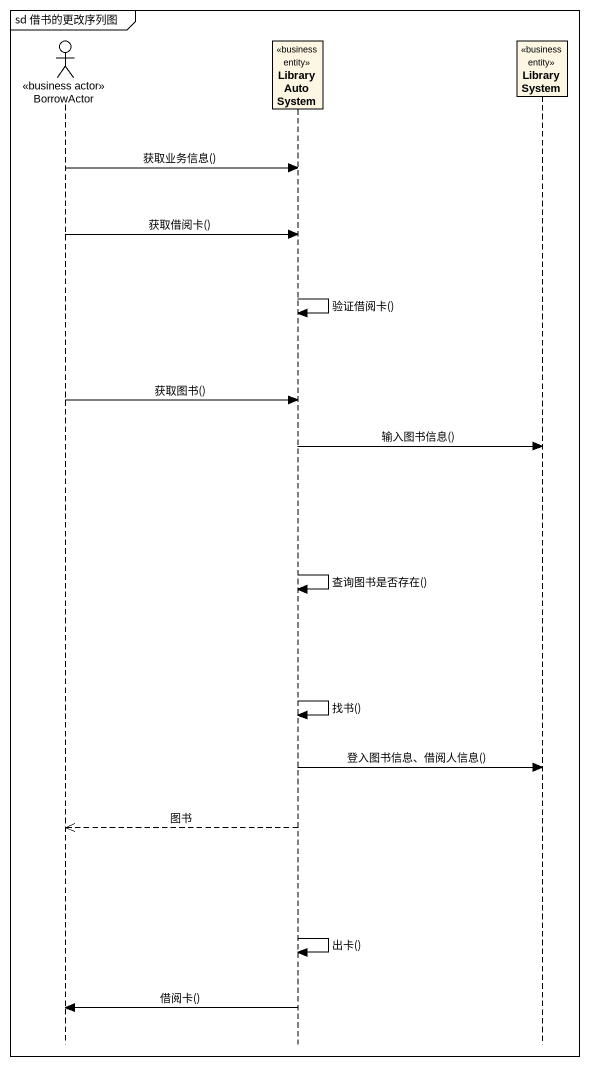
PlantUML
@startuml
mainframe sd 借书的更改序列图
hide footbox
actor BorrowActor <<business actor>>
participant LibraryAutoSystem <<business entity>>
participant LibrarySystem <<business entity>>

BorrowActor -> LibraryAutoSystem : 获取业务信息()
BorrowActor -> LibraryAutoSystem : 获取借阅卡()
LibraryAutoSystem -> LibraryAutoSystem : 验证借阅卡()
BorrowActor -> LibraryAutoSystem : 获取图书()
LibraryAutoSystem -> LibrarySystem : 输入图书信息()
LibraryAutoSystem -> LibraryAutoSystem : 查询图书是否存在()
LibraryAutoSystem -> LibraryAutoSystem : 找书()
LibraryAutoSystem -> LibrarySystem : 登入图书信息、借阅人信息()
LibraryAutoSystem -->> BorrowActor : 图书
LibraryAutoSystem -> LibraryAutoSystem : 出卡()
LibraryAutoSystem -> BorrowActor : 借阅卡()
@enduml
